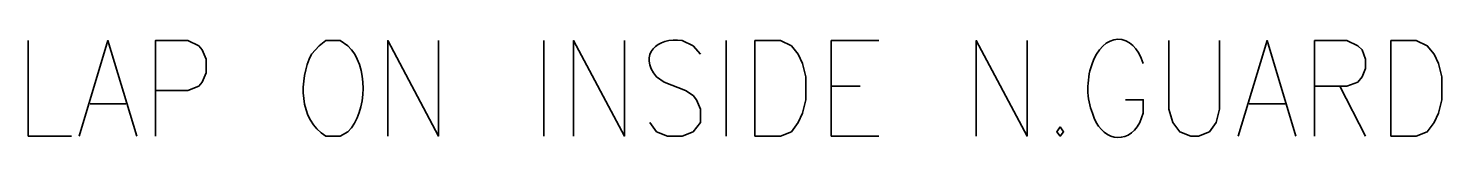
# Model space of a CAD drawing. Header units: inches. Extents: x 5 to 516, y -193 to 129.
# Drawn here: x 170.93 to 176.49, y -105.48 to -105.05 of the extents above; entities that cross this region are included whole.
import ezdxf

# ---------------------------------------------------------------- set-up
doc = ezdxf.new("R2010")
doc.units = ezdxf.units.IN
doc.header["$MEASUREMENT"] = 0
doc.layers.add('PDF3_Geometry', color=7, linetype='Continuous')

msp = doc.modelspace()

# ---------------------------------------------------------------- linework, layer by layer
at = {"layer": 'PDF3_Geometry', "lineweight": 35}
for points in [[(170.934342, -105.0621147), (170.934342, -105.4387572), (171.1043311, -105.4387572)], [(171.1343211, -105.4387588), (171.2476471, -105.0621163), (171.3609732, -105.4387588)], [(171.43431, -105.4387588), (171.43431, -105.0621163), (171.5609685, -105.0621163), (171.6042991, -105.082115), (171.6176315, -105.0987806), (171.6342971, -105.1354449), (171.6342971, -105.1887748), (171.6176315, -105.2254391), (171.6042991, -105.2421047), (171.5609685, -105.2587703), (171.43431, -105.2587703)], [(172.1909178, -105.0821134), (172.1609197, -105.0621147), (172.1042567, -105.0621147), (172.0775917, -105.0821134), (172.0475937, -105.1154446)], [(172.3475815, -105.4387588), (172.3475815, -105.0621163), (172.5475687, -105.4387588), (172.5475687, -105.0621163)], [(172.9608777, -105.0621147), (172.9608777, -105.4387572)], [(173.0775287, -105.4387588), (173.0775287, -105.0621163), (173.2775159, -105.4387588), (173.2775159, -105.0621163)], [(173.5774967, -105.1154458), (173.5474986, -105.0821146), (173.504168, -105.0621159)], [(173.677493, -105.0621147), (173.677493, -105.4387572)], [(174.2774512, -105.4387588), (174.0907965, -105.4387588), (174.0907965, -105.0621163), (174.2774512, -105.0621163)], [(174.6607605, -105.4387588), (174.6607605, -105.0621163), (174.8607477, -105.4387588), (174.8607477, -105.0621163)], [(175.4173852, -105.0621147), (175.4173852, -105.3320973), (175.4340508, -105.3854273), (175.4607158, -105.4220916), (175.5040463, -105.4387572), (175.5340444, -105.4387572), (175.5773749, -105.4220916), (175.6040399, -105.3854273), (175.6173724, -105.3320973), (175.6173724, -105.0621147)], [(175.6906967, -105.4387588), (175.8040227, -105.0621163), (175.9173488, -105.4387588)], [(175.9906856, -105.4387588), (175.9906856, -105.0621163), (176.1173441, -105.0621163), (176.1606747, -105.082115), (176.1773403, -105.0987806), (176.1906728, -105.1354449), (176.1906728, -105.1721092), (176.1773403, -105.2054404), (176.1606747, -105.2254391), (176.1173441, -105.2421047), (175.9906856, -105.2421047)], [(173.4041744, -105.20544), (173.4341725, -105.2254387), (173.5175005, -105.2587699), (173.5474986, -105.2787687), (173.5608311, -105.2954343), (173.5774967, -105.3320986), (173.5774967, -105.3854285), (173.5474986, -105.4220928), (173.504168, -105.4387584), (173.447505, -105.4387584), (173.4041744, -105.4220928), (173.3775095, -105.3854285)], [(174.0907965, -105.2421043), (174.2041226, -105.2421043)], [(176.0906683, -105.2421043), (176.1906619, -105.4387583)], [(171.1776532, -105.3120986), (171.3176443, -105.3120986)], [(175.3040564, -105.385427), (175.3173889, -105.3487627), (175.3173889, -105.2954328), (175.2473934, -105.2954328)], [(175.7340289, -105.3120986), (175.877353, -105.3120986)], [(172.1042567, -105.4387572), (172.1609197, -105.4387572), (172.1909178, -105.4220916)]]:
    msp.add_lwpolyline(points, dxfattribs=at)
for points in [[(173.7908212, -105.4387588), (173.7908212, -105.0621163), (173.8908148, -105.0621163), (173.9341453, -105.082115), (173.9608103, -105.1154462), (173.9774759, -105.1521105), (173.9908084, -105.2054404), (173.9908084, -105.2954347), (173.9774759, -105.3487646), (173.9608103, -105.3854289), (173.9341453, -105.4220932), (173.8908148, -105.4387588)], [(176.2906609, -105.4387588), (176.2906609, -105.0621163), (176.3906545, -105.0621163), (176.4339851, -105.082115), (176.46065, -105.1154462), (176.4773156, -105.1521105), (176.4906481, -105.2054404), (176.4906481, -105.2954347), (176.4773156, -105.3487646), (176.46065, -105.3854289), (176.4339851, -105.4220932), (176.3906545, -105.4387588)], [(174.9907497, -105.4020926), (174.9774172, -105.4220913), (174.9907497, -105.4387569), (175.0040822, -105.4220913)]]:
    msp.add_lwpolyline(points, close=True, dxfattribs=at)
msp.add_ellipse((175.2145172, -105.2423571), major_axis=(0.008307, 0.1861166), ratio=0.615547265, start_param=5.245879062, end_param=8.48975519, dxfattribs=at)
for points in [[(173.504168, -105.0621159), (173.4067854, -105.0452281), (173.3309569, -105.1178345), (173.4041744, -105.20544)], [(172.0475937, -105.1154446), (171.9973747, -105.2164381), (171.9978746, -105.375039), (172.1042567, -105.4387572)], [(172.1909178, -105.4220916), (172.2691906, -105.3404857), (172.2721348, -105.1606083), (172.1909178, -105.0821134)], [(175.1174017, -105.3487627), (175.1485108, -105.4553114), (175.2534486, -105.4804765), (175.3040564, -105.385427)]]:
    msp.add_open_spline(points, degree=3, dxfattribs=at)

doc.saveas('drawing.dxf')
